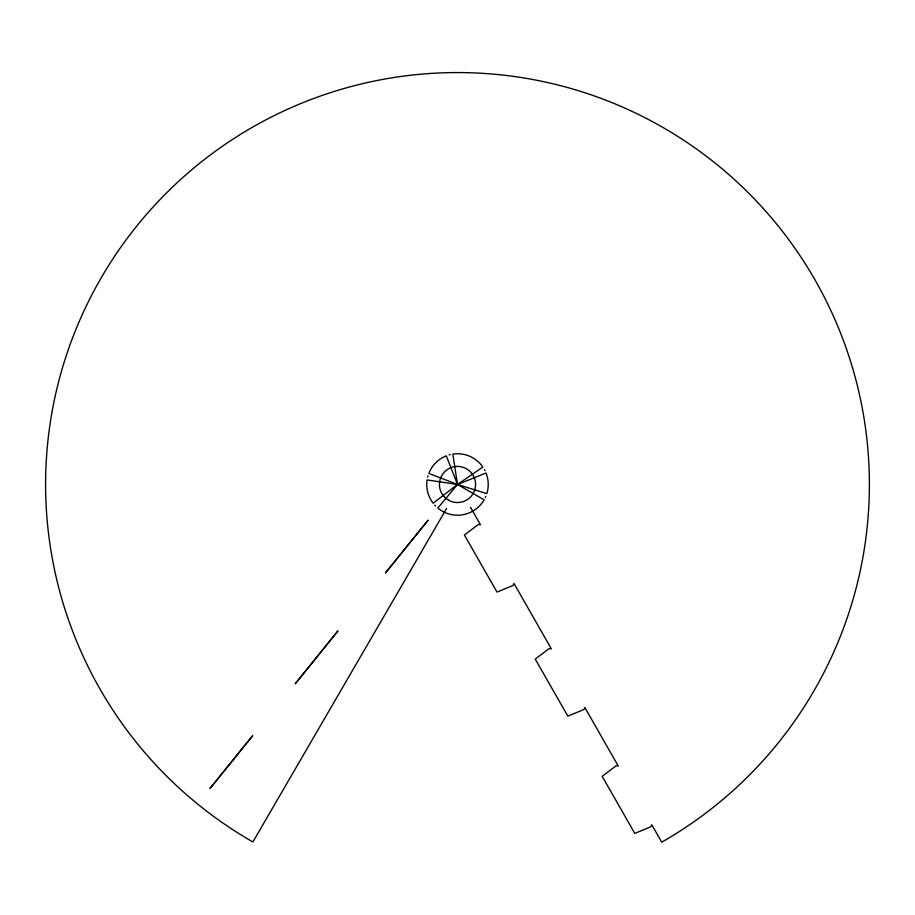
<?xml version="1.0" encoding="UTF-8"?>
<svg xmlns="http://www.w3.org/2000/svg" width="915" height="915" viewBox="0 0 915 915"><rect width="100%" height="100%" fill="white"/><g stroke="black" fill="none" stroke-linecap="round" stroke-linejoin="round"><path stroke-width="1.37" d="M446.623 508.408L252.895 841.949A411.887 411.887 0 0 1 141.722 220A411.887 411.887 0 0 1 773.541 220.321A411.887 411.887 0 0 1 661.717 842.166L651.777 824.747L650.874 826.76L634.781 833.405L602.184 776.32L616.081 765.832L618.277 766.072L584.834 707.501L583.93 709.514L567.838 716.148L535.241 659.075L549.137 648.586L551.333 648.827L514.001 583.438L513.098 585.451L497.005 592.085L464.408 535.012L478.305 524.512L480.501 524.764L470.539 507.31M457.5 484.47L437.816 508.077A30.733 30.733 0 0 0 484.126 499.819L457.5 484.47L428.815 473.421A30.733 30.733 0 0 1 446.303 455.842L457.5 484.47L486.837 493.631A30.733 30.733 0 0 0 486.025 473.032L457.5 484.47L433.138 503.216A30.733 30.733 0 0 1 427.088 479.94L457.5 484.47L482.834 467.073A30.733 30.733 0 0 0 452.822 454.092L457.5 484.47A2.036 2.036 0 0 0 457.809 484.184M485.819 496.422A30.733 30.733 0 0 1 485.316 497.531M435.632 506.075A30.733 30.733 0 0 1 434.797 505.194M427.671 477.035A30.733 30.733 0 0 1 427.991 475.857M449.116 454.892A30.733 30.733 0 0 1 450.294 454.583M484.401 469.601A30.733 30.733 0 0 1 484.961 470.676M252.586 735.797L210.118 788.341L252.586 735.797M337.818 631.087L295.351 683.642L337.818 631.087M428.014 520.303L385.547 572.847L428.014 520.303M448.453 500.128A18.083 18.083 0 0 0 475.571 484.47A18.083 18.083 0 0 0 448.453 468.812A18.083 18.083 0 0 0 448.453 500.128"/></g></svg>
